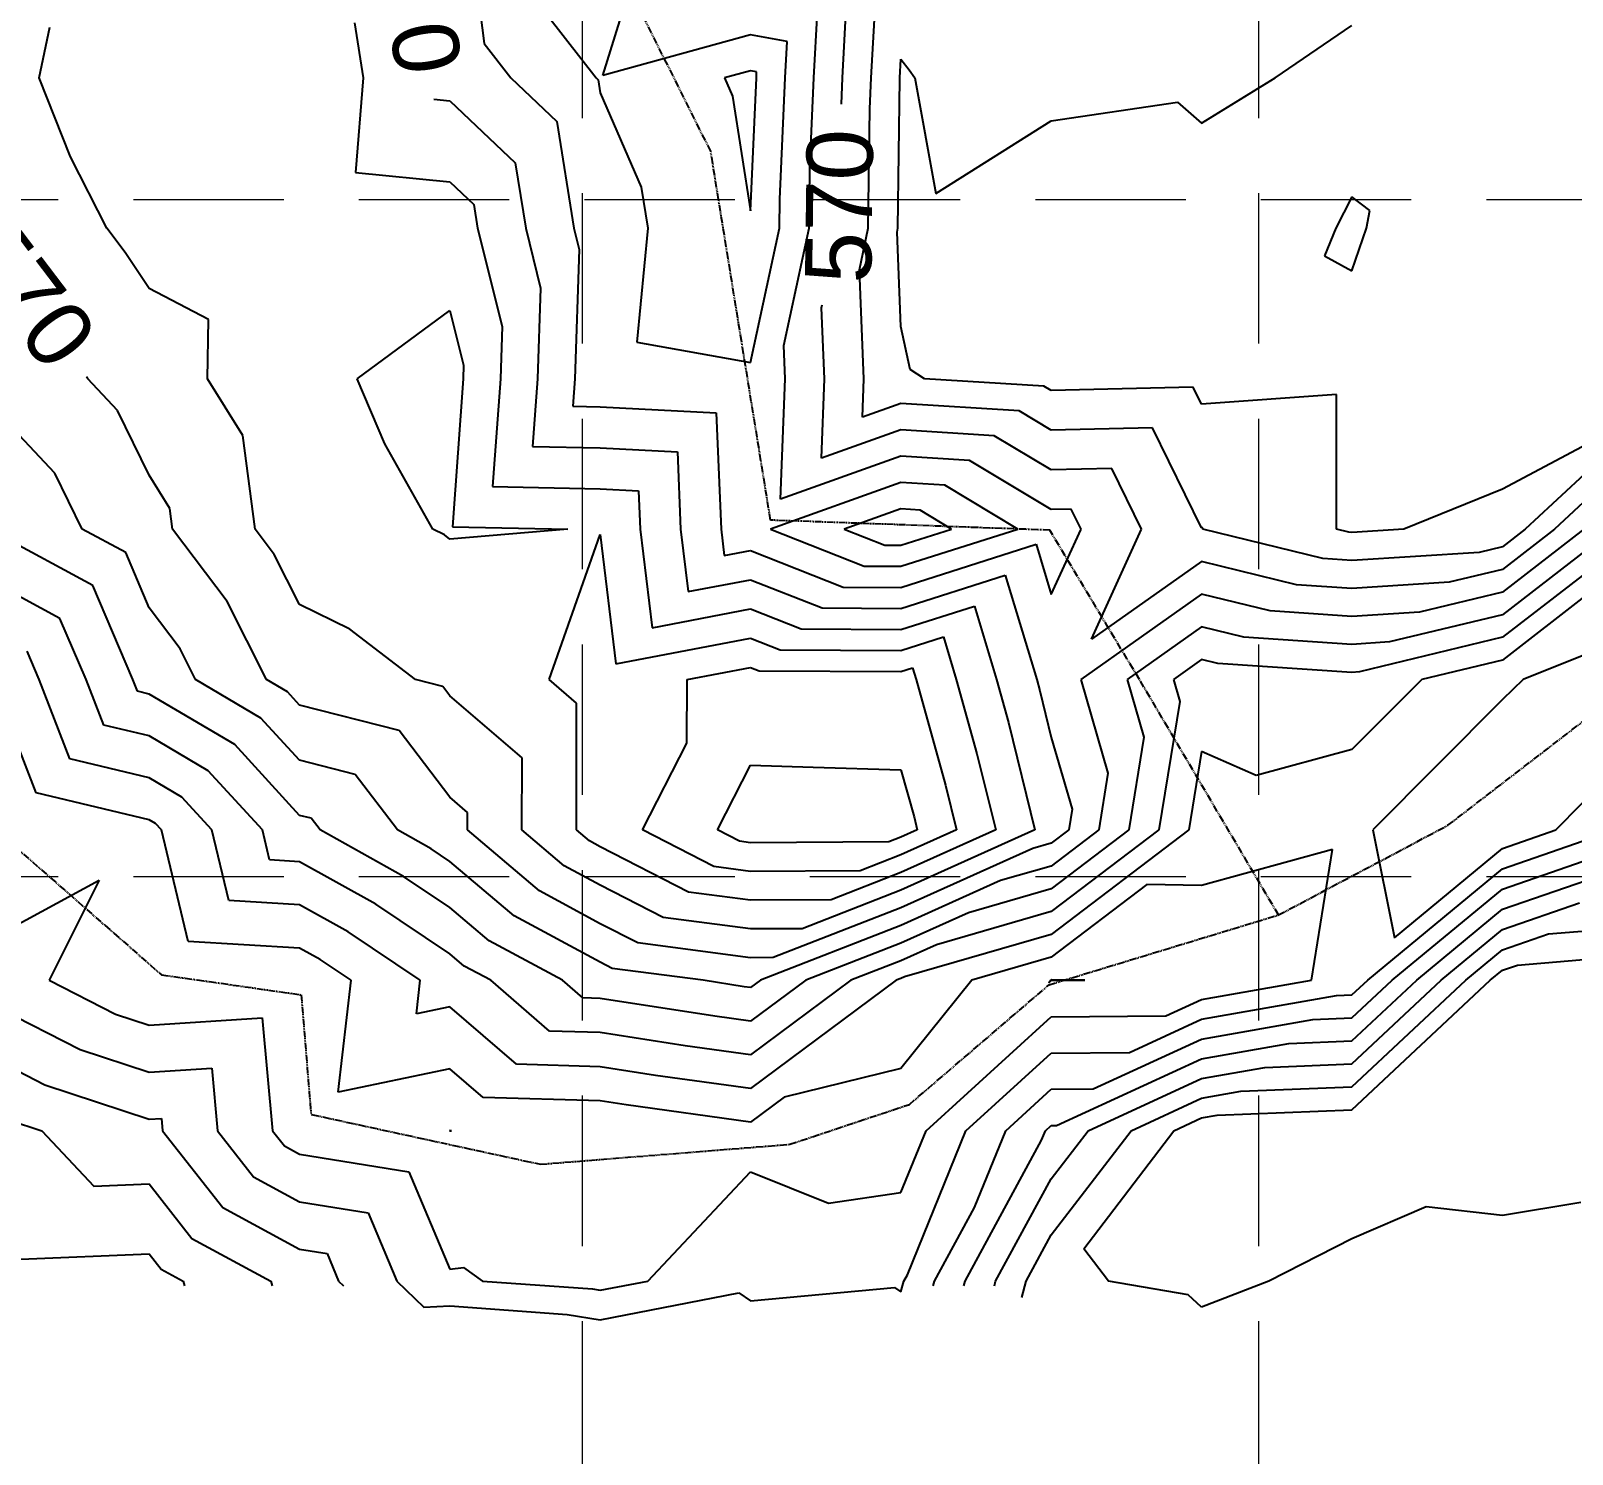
# Model space of a CAD drawing. Header units: inches. Extents: x 2468858 to 2474627, y 7110391 to 7114000.
# Drawn here: x 2469239.2 to 2469444.3, y 7111218.4 to 7111407.7 of the extents above; entities that cross this region are included whole.
import ezdxf
from ezdxf.enums import TextEntityAlignment as Align

# ---------------------------------------------------------------- set-up
doc = ezdxf.new("R2010")
doc.units = ezdxf.units.IN
doc.header["$MEASUREMENT"] = 0
doc.linetypes.add('FL1', pattern=[1.2, 0.9, -0.075, 0, -0.075, 0, -0.075, 0, -0.075])
doc.linetypes.add('HIDDEN', pattern=[0.375, 0.25, -0.125])
for name, color, linetype in [('contours', 35, 'Continuous'), ('CREEK_FL', 250, 'FL1'), ('GRID', 254, 'HIDDEN'), ('SODDED LOT', 2, 'Continuous')]:
    doc.layers.add(name, color=color, linetype=linetype)
doc.styles.get("Standard").update_dxf_attribs({"font": 'ARIAL.TTF'})

msp = doc.modelspace()

# ---------------------------------------------------------------- hatches: boundary and pattern name
at = {"layer": 'SODDED LOT'}
h = msp.add_hatch(dxfattribs=at)
h.set_pattern_fill('ANSI31', color=256, scale=30, style=0)
h.set_pattern_definition([(45, (0, 0), (-2.6516504294, 2.6516504294), [])])
h.paths.add_polyline_path([(2473645.39, 7113690.66), (2473644.98, 7113704.58), (2473380.05, 7113706.22), (2473375.55, 7113692.3), (2473381.69, 7113694.76), (2473634.33, 7113693.94)])
h.paths.add_polyline_path([(2473661.81, 7113026.94), (2473687.47, 7113025.61), (2473728.46, 7113019.28), (2473771.12, 7113012.61), (2473800.78, 7113000.62), (2473816.11, 7112991.96), (2473817.62, 7112992.3), (2473826.58, 7112958.99), (2473778.33, 7112869.43), (2473754.23, 7112818.27), (2473704.86, 7112707.31), (2473675.95, 7112628.52), (2473649.37, 7112551.6), (2473609.35, 7112401.13), (2473621.99, 7112397.24), (2473660.24, 7112541.42), (2473686.99, 7112623.57), (2473721.05, 7112713.98), (2473756.54, 7112795.8), (2473776.21, 7112842.14), (2473803.69, 7112892.8), (2473821.26, 7112931.75), (2473838.19, 7112953.92), (2473843.82, 7112970.36), (2473841.57, 7112984.99), (2473834.36, 7112995.8), (2473821.75, 7113003.46), (2473803.51, 7113011.56), (2473780.76, 7113020.12), (2473754.18, 7113027.78), (2473717.91, 7113032.73), (2473683.75, 7113037.76), (2473675.22, 7113037.54), (2473668.46, 7113034.66), (2473663.02, 7113029.01)])
h.paths.add_polyline_path([(2473971.46, 7113199.84), (2473953.3, 7113211.94), (2473941.19, 7113192.09), (2473861.1, 7113065.57), (2473810.53, 7113087.5), (2473761.17, 7113101.51), (2473720.96, 7113106.99), (2473697.2, 7113110.44), (2473674.12, 7113113.74), (2473679.51, 7113105.34), (2473686.71, 7113099.95), (2473703.5, 7113097.55), (2473742.47, 7113092.16), (2473787.44, 7113083.17), (2473826.42, 7113069.98), (2473851, 7113058.59), (2473862.39, 7113053.19), (2473874.39, 7113053.49), (2473885.78, 7113058.29), (2473895.97, 7113069.68), (2473937.95, 7113137.71), (2473969.87, 7113198.61)])
h.paths.add_polyline_path([(2474189.42, 7113705.55), (2474212.71, 7113695.29), (2474173.05, 7113585.51), (2474125.46, 7113471.59), (2474078.44, 7113374.03), (2473995.24, 7113231.38), (2473980.72, 7113211.84), (2473961.73, 7113224.12), (2474019.25, 7113316.23), (2474060.01, 7113393.26), (2474123.11, 7113525), (2474155.5, 7113608.17)])
h.paths.add_polyline_path([(2472149.87, 7113580.61), (2472139.15, 7113587.25), (2472148.34, 7113599.5), (2472129.96, 7113617.37), (2472301.04, 7113620.95), (2472421.05, 7113670.47), (2472435.86, 7113657.7), (2472418.5, 7113656.68), (2472386.32, 7113644.43), (2472349.55, 7113630.65), (2472301.04, 7113613.8), (2472253.54, 7113608.18), (2472206.05, 7113607.67), (2472182.05, 7113606.65), (2472168.77, 7113602.57), (2472156, 7113590.31)])
h.paths.add_polyline_path([(2472770.94, 7113693.31), (2472783.83, 7113696.4), (2473029.19, 7113695.37), (2473046.2, 7113689.7), (2473045.68, 7113705.68), (2472771.46, 7113707.22)])
h.paths.add_polyline_path([(2472613.26, 7113048.11), (2472742.65, 7113047.89), (2472742.87, 7112984.1), (2472740.21, 7112975.02), (2472732.24, 7112966.82), (2472722.71, 7112964.61), (2472628.32, 7112964.83), (2472620.35, 7112967.71), (2472615.69, 7112974.13), (2472614.14, 7112982.33), (2472613.26, 7112995.17)])
h.paths.add_polyline_path([(2471336.5, 7111475.41), (2471335.53, 7111275.42), (2470491.66, 7111254.32), (2470479.59, 7111328.94), (2470466.02, 7111461.6), (2470553.43, 7111470.9), (2470638.4, 7111473.12)])
h.paths.add_polyline_path([(2473446.67, 7112356.48), (2473471.9, 7112308.47), (2473532.94, 7112257.21), (2473501.2, 7112186.43), (2473329.47, 7112103.43), (2473116.22, 7112035.9), (2473103.2, 7112106.69), (2473072.63, 7112126.65), (2472815.11, 7111934.94), (2472802.33, 7111780.66), (2472622.31, 7111675.22), (2472617.64, 7111803.67), (2472501.02, 7111721.1), (2472320.82, 7111594.38), (2472182.92, 7111519.02), (2472068.92, 7111484.1), (2471932.85, 7111463.88), (2471923.66, 7111337.05), (2471693.82, 7111327.86), (2471696.08, 7111477.57), (2471836.92, 7111477.57), (2471858.78, 7111468.52), (2471876.58, 7111467.89), (2471898.13, 7111477.88), (2471906.24, 7111490.37), (2471909.37, 7111504.1), (2471908.12, 7111517.84), (2471903.75, 7111528.77), (2471899.69, 7111538.75), (2471899.78, 7111997.71), (2471902.82, 7112006.8), (2471908.61, 7112013.14), (2471915.23, 7112016.45), (2471926.26, 7112016.45), (2472502.65, 7112016.18), (2472510.04, 7112014.97), (2472516.23, 7112010.27), (2472519.86, 7112006.24), (2472597.23, 7111900.26), (2472601.63, 7111894), (2472601.97, 7111890.79), (2472601.97, 7111885.88), (2472602.14, 7111880.64), (2472603.49, 7111873.53), (2472605.53, 7111864.06), (2472610.94, 7111855.26), (2472618.72, 7111847.65), (2472625.66, 7111842.74), (2472634.12, 7111839.53), (2472648.17, 7111837.16), (2472661.03, 7111839.36), (2472670.85, 7111843.93), (2472681.25, 7111852.18), (2472689.32, 7111863.68), (2472693.24, 7111876.13), (2472698.54, 7111882.82), (2472979.47, 7112088.66), (2473047.7, 7112135.28), (2473102.11, 7112161.18), (2473168.62, 7112185.36), (2473235.48, 7112199.35), (2473286.97, 7112219.37), (2473338.95, 7112250.36), (2473378.05, 7112286.58), (2473406.65, 7112322.33), (2473434.97, 7112369.64)])
h.paths.add_polyline_path([(2469394.72, 7112321.68), (2469408.62, 7112317.35), (2469404.61, 7112306.55), (2469398.28, 7112300.53), (2469390.56, 7112297.13), (2469383.91, 7112297.75), (2469371.4, 7112301.14), (2469261.63, 7112337.75), (2469252.63, 7112344.02), (2469246.91, 7112352.88), (2469243.9, 7112361.06), (2469244.31, 7112369.38), (2469247.04, 7112379.88), (2469254.13, 7112392.28), (2469258.63, 7112404.82), (2469259.86, 7112413.96), (2469268.32, 7112441.06), (2469285.1, 7112497.6), (2469297.51, 7112549.94), (2469306.04, 7112604.22), (2469344.05, 7112603.83), (2469331.64, 7112539.47), (2469306.04, 7112437.89), (2469285.48, 7112378.57), (2469297.12, 7112353.37)])
h.paths.add_polyline_path([(2469215.25, 7111699.11), (2469133.16, 7111698.8), (2469133.12, 7111837.42), (2469136.78, 7111854.07), (2469131.5, 7111869.1), (2469132.54, 7111935.15), (2469148.79, 7112051.43), (2469175.43, 7112146.92), (2469214.08, 7112259.79), (2469218.22, 7112266.73), (2469223.73, 7112271.92), (2469228.76, 7112275.22), (2469234.9, 7112277.11), (2469242.61, 7112277.42), (2469249.21, 7112276.01), (2469256.45, 7112274.12), (2469362.5, 7112239.2), (2469368.95, 7112235.11), (2469372.09, 7112231.49), (2469374.61, 7112225.05), (2469375.55, 7112217.02), (2469372.57, 7112206.8), (2469260.7, 7112244.71), (2469237.57, 7112231.81), (2469223.88, 7112159.46), (2469213.8, 7112077.45), (2469211.79, 7111997.38), (2469212.59, 7111919.31)])
edge = h.paths.add_edge_path()
edge.add_line((2469946.69, 7111538.54), (2469944.94, 7111523.5))
edge.add_line((2469944.94, 7111523.5), (2469929.5, 7111368.54))
edge.add_line((2469929.5, 7111368.54), (2469627.82, 7111363.41))
edge.add_line((2469627.82, 7111363.41), (2469640.14, 7111528.56))
edge.add_line((2469640.14, 7111528.56), (2469611.1, 7111528.96))
edge.add_line((2469611.1, 7111528.96), (2469563.64, 7111542.06))
edge.add_line((2469563.64, 7111542.06), (2469395.72, 7111608.85))
edge.add_line((2469395.72, 7111608.85), (2469312.31, 7111524.84))
edge.add_line((2469312.31, 7111524.84), (2469259.94, 7111580.22))
edge.add_line((2469259.94, 7111580.22), (2469329.02, 7111646.45))
edge.add_line((2469329.02, 7111646.45), (2469327.64, 7111656.69))
edge.add_line((2469327.64, 7111656.69), (2469327.34, 7111668.01))
edge.add_line((2469327.34, 7111668.01), (2469328.7, 7111676.32))
edge.add_line((2469328.7, 7111676.32), (2469331.57, 7111684.93))
edge.add_line((2469331.57, 7111684.93), (2469335.65, 7111692.02))
edge.add_line((2469335.65, 7111692.02), (2469336.86, 7111699.72))
edge.add_line((2469336.86, 7111699.72), (2469350.6, 7111699.88))
edge.add_line((2469350.6, 7111699.88), (2469349.09, 7111695.19))
edge.add_line((2469349.09, 7111695.19), (2469344.26, 7111688.25))
edge.add_line((2469344.26, 7111688.25), (2469339.88, 7111679.79))
edge.add_arc((2469382.62, 7111662.98), 45.93, 158.5343, 290.6104)
edge.add_arc((2469402.89, 7111601.9), 18.55, 61.3608, 102.7575, ccw=False)
edge.add_line((2469411.78, 7111618.18), (2469554, 7111560.87))
edge.add_line((2469554, 7111560.87), (2469580.43, 7111552.5))
edge.add_line((2469580.43, 7111552.5), (2469597.93, 7111547.75))
edge.add_line((2469597.93, 7111547.75), (2469618.84, 7111543.76))
edge.add_line((2469618.84, 7111543.76), (2469652.78, 7111539.88))
edge.add_line((2469652.78, 7111539.88), (2469703, 7111539.88))
edge.add_line((2469703, 7111539.88), (2469903.74, 7111540.59))
edge.add_line((2469903.74, 7111540.59), (2469929.65, 7111539.77))
edge.add_line((2469929.65, 7111539.77), (2469946.69, 7111538.54))

# ---------------------------------------------------------------- linework, layer by layer
at = {"layer": 'contours', "color": 35}
for p, q in [((2469297.62, 7111421.42, 569), (2469299.55, 7111405.98, 569)), ((2469315.31, 7111401.75, 568), (2469321.46, 7111421.42, 568)), ((2469351.03, 7111401.42, 571), (2469351.96, 7111418.39, 571)), ((2469347.21, 7111401.42, 570), (2469347.91, 7111414.35, 570)), ((2469305.92, 7111412.36, 568), (2469314.43, 7111401.42, 568)), ((2469343.39, 7111401.42, 569), (2469343.87, 7111410.31, 569)), ((2469240.36, 7111401.42, 571), (2469241.76, 7111408.19, 571)), ((2469282.29, 7111408.73, 571), (2469283.44, 7111401.42, 571)), ((2469334.99, 7111407.16, 568), (2469315.31, 7111401.75, 568)), ((2469339.83, 7111406.27, 568), (2469334.99, 7111407.16, 568)), ((2469404.75, 7111401.42, 572), (2469414.99, 7111408.38, 572)), ((2469299.55, 7111405.98, 569), (2469303.1, 7111401.42, 569)), ((2469339.57, 7111401.42, 568), (2469339.83, 7111406.27, 568)), ((2469354.85, 7111401.42, 572), (2469354.99, 7111403.91, 572)), ((2469354.99, 7111403.91, 572), (2469356.06, 7111402.5, 572)), ((2469244.49, 7111390.92, 571), (2469240.36, 7111401.42, 571)), ((2469283.44, 7111401.42, 571), (2469282.43, 7111388.86, 571)), ((2469303.1, 7111401.42, 569), (2469309.2, 7111395.63, 569)), ((2469314.43, 7111401.42, 568), (2469314.72, 7111401.15, 568)), ((2469314.72, 7111401.15, 568), (2469314.99, 7111399.44, 568)), ((2469334.99, 7111402.38, 567), (2469331.53, 7111401.42, 567)), ((2469331.53, 7111401.42, 567), (2469332.57, 7111399.01, 567)), ((2469335.79, 7111402.23, 567), (2469334.99, 7111402.38, 567)), ((2469334.99, 7111383.75, 567), (2469335.75, 7111401.42, 567)), ((2469335.75, 7111401.42, 567), (2469335.79, 7111402.23, 567)), ((2469338.88, 7111385.31, 568), (2469339.57, 7111401.42, 568)), ((2469342.87, 7111389.3, 569), (2469343.39, 7111401.42, 569)), ((2469347.06, 7111397.93, 570), (2469347.21, 7111401.42, 570)), ((2469350.85, 7111397.29, 571), (2469351.03, 7111401.42, 571)), ((2469354.57, 7111381.42, 572), (2469354.85, 7111401.28, 572)), ((2469354.85, 7111401.28, 572), (2469354.85, 7111401.42, 572)), ((2469356.06, 7111402.5, 572), (2469356.83, 7111401.42, 572)), ((2469356.83, 7111401.42, 572), (2469359.63, 7111386.06, 572)), ((2469394.99, 7111395.41, 572), (2469404.75, 7111401.42, 572)), ((2469292.83, 7111398.58, 570), (2469294.99, 7111398.37, 570)), ((2469314.99, 7111399.44, 568), (2469320.44, 7111386.87, 568)), ((2469332.57, 7111399.01, 567), (2469334.99, 7111383.75, 567)), ((2469294.99, 7111398.37, 570), (2469303.68, 7111390.11, 570)), ((2469350.64, 7111381.42, 571), (2469350.85, 7111397.29, 571)), ((2469374.99, 7111395.7, 572), (2469391.77, 7111398.21, 572)), ((2469391.77, 7111398.21, 572), (2469394.99, 7111395.41, 572)), ((2469309.2, 7111395.63, 569), (2469311.46, 7111381.42, 569)), ((2469359.63, 7111386.06, 572), (2469374.99, 7111395.7, 572)), ((2469249.36, 7111381.42, 571), (2469244.49, 7111390.92, 571)), ((2469282.43, 7111388.86, 571), (2469294.99, 7111387.61, 571)), ((2469303.68, 7111390.11, 570), (2469305.06, 7111381.42, 570)), ((2469342.76, 7111381.42, 569), (2469342.87, 7111389.3, 569)), ((2469294.99, 7111387.61, 571), (2469298.16, 7111384.59, 571)), ((2469320.44, 7111386.87, 568), (2469321.3, 7111381.42, 568)), ((2469298.16, 7111384.59, 571), (2469298.67, 7111381.42, 571)), ((2469338.82, 7111381.42, 568), (2469338.88, 7111385.31, 568)), ((2469414.99, 7111385.61, 572), (2469412.86, 7111381.42, 572)), ((2469417.37, 7111383.8, 572), (2469414.99, 7111385.61, 572)), ((2469416.93, 7111381.42, 572), (2469417.37, 7111383.8, 572)), ((2469251.79, 7111378.22, 571), (2469249.36, 7111381.42, 571)), ((2469298.67, 7111381.42, 571), (2469301.92, 7111368.35, 571)), ((2469305.06, 7111381.42, 570), (2469307.04, 7111373.48, 570)), ((2469311.46, 7111381.42, 569), (2469312.17, 7111378.6, 569)), ((2469321.3, 7111381.42, 568), (2469319.87, 7111366.3, 568)), ((2469334.99, 7111363.57, 568), (2469338.82, 7111381.42, 568)), ((2469339.42, 7111365.85, 569), (2469342.76, 7111381.42, 569)), ((2469349.45, 7111375.88, 571), (2469350.64, 7111381.42, 571)), ((2469354.46, 7111380.89, 572), (2469354.57, 7111381.42, 572)), ((2469354.99, 7111368.38, 572), (2469354.46, 7111380.89, 572)), ((2469412.86, 7111381.42, 572), (2469411.34, 7111377.77, 572)), ((2469414.99, 7111375.76, 572), (2469416.93, 7111381.42, 572)), ((2469254.99, 7111373.43, 571), (2469251.79, 7111378.22, 571)), ((2469312.17, 7111378.6, 569), (2469311.59, 7111361.42, 569)), ((2469411.34, 7111377.77, 572), (2469414.99, 7111375.76, 572)), ((2469350.06, 7111361.42, 571), (2469349.45, 7111375.88, 571)), ((2469262.87, 7111369.31, 571), (2469254.99, 7111373.43, 571)), ((2469307.04, 7111373.48, 570), (2469306.64, 7111361.42, 570)), ((2469282.65, 7111361.42, 572), (2469294.99, 7111370.5, 572)), ((2469294.99, 7111370.5, 572), (2469296.8, 7111363.23, 572)), ((2469344.43, 7111370.86, 570), (2469344.51, 7111371.23, 570)), ((2469344.83, 7111361.42, 570), (2469344.43, 7111370.86, 570)), ((2469262.75, 7111361.42, 571), (2469262.87, 7111369.31, 571)), ((2469301.92, 7111368.35, 571), (2469301.69, 7111361.42, 571)), ((2469356.2, 7111362.64, 572), (2469354.99, 7111368.38, 572)), ((2469319.87, 7111366.3, 568), (2469334.99, 7111363.57, 568)), ((2469339.6, 7111361.42, 569), (2469339.42, 7111365.85, 569)), ((2469246.81, 7111361.42, 570), (2469246.63, 7111361.69, 570)), ((2469296.8, 7111363.23, 572), (2469296.74, 7111361.42, 572)), ((2469358.12, 7111361.42, 572), (2469356.2, 7111362.64, 572)), ((2469250.77, 7111357.2, 570), (2469246.81, 7111361.42, 570)), ((2469267.42, 7111353.85, 571), (2469262.75, 7111361.42, 571)), ((2469286.32, 7111352.76, 572), (2469282.65, 7111361.42, 572)), ((2469296.74, 7111361.42, 572), (2469295.31, 7111341.74, 572)), ((2469301.69, 7111361.42, 571), (2469300.65, 7111347.08, 571)), ((2469306.64, 7111361.42, 570), (2469305.99, 7111352.42, 570)), ((2469311.59, 7111361.42, 569), (2469311.33, 7111357.76, 569)), ((2469338.97, 7111345.41, 569), (2469339.6, 7111361.42, 569)), ((2469344.41, 7111350.85, 570), (2469344.83, 7111361.42, 570)), ((2469349.85, 7111356.29, 571), (2469350.06, 7111361.42, 571)), ((2469373.99, 7111360.43, 572), (2469358.12, 7111361.42, 572)), ((2469374.99, 7111359.83, 572), (2469373.99, 7111360.43, 572)), ((2469393.87, 7111360.3, 572), (2469374.99, 7111359.83, 572)), ((2469394.99, 7111358.02, 572), (2469393.87, 7111360.3, 572)), ((2469311.33, 7111357.76, 569), (2469314.99, 7111357.69, 569)), ((2469314.99, 7111357.69, 569), (2469330.42, 7111356.86, 569)), ((2469354.99, 7111358.12, 571), (2469349.85, 7111356.29, 571)), ((2469370.7, 7111357.13, 571), (2469354.99, 7111358.12, 571)), ((2469412.91, 7111359.34, 572), (2469394.99, 7111358.02, 572)), ((2469412.91, 7111341.42, 572), (2469412.91, 7111359.34, 572)), ((2469242.41, 7111348.84, 569), (2469234.99, 7111356.76, 569)), ((2469254.99, 7111348.6, 570), (2469250.77, 7111357.2, 570)), ((2469330.42, 7111356.86, 569), (2469331.05, 7111341.42, 569)), ((2469374.99, 7111354.56, 571), (2469370.7, 7111357.13, 571)), ((2469454.99, 7111357.18, 571), (2469438.02, 7111341.42, 571)), ((2469269.08, 7111341.42, 571), (2469267.42, 7111353.85, 571)), ((2469354.99, 7111354.62, 570), (2469344.41, 7111350.85, 570)), ((2469367.4, 7111353.84, 570), (2469354.99, 7111354.62, 570)), ((2469374.99, 7111349.29, 570), (2469367.4, 7111353.84, 570)), ((2469388.46, 7111354.9, 571), (2469374.99, 7111354.56, 571)), ((2469394.99, 7111341.57, 571), (2469388.46, 7111354.9, 571)), ((2469454.99, 7111353.56, 570), (2469441.92, 7111341.42, 570)), ((2469292.71, 7111341.42, 572), (2469286.32, 7111352.76, 572)), ((2469305.99, 7111352.42, 570), (2469314.99, 7111352.24, 570)), ((2469314.99, 7111352.24, 570), (2469325.25, 7111351.68, 570)), ((2469325.25, 7111351.68, 570), (2469325.67, 7111341.42, 570)), ((2469446.29, 7111352.72, 572), (2469434.99, 7111346.73, 572)), ((2469354.99, 7111351.11, 569), (2469338.97, 7111345.41, 569)), ((2469364.11, 7111350.54, 569), (2469354.99, 7111351.11, 569)), ((2469374.99, 7111344.01, 569), (2469364.11, 7111350.54, 569)), ((2469383.05, 7111349.49, 570), (2469374.99, 7111349.29, 570)), ((2469387, 7111341.42, 570), (2469383.05, 7111349.49, 570)), ((2469246.05, 7111341.42, 569), (2469242.41, 7111348.84, 569)), ((2469257.73, 7111344.16, 570), (2469254.99, 7111348.6, 570)), ((2469354.99, 7111347.61, 568), (2469337.62, 7111341.42, 568)), ((2469360.81, 7111347.25, 568), (2469354.99, 7111347.61, 568)), ((2469300.65, 7111347.08, 571), (2469314.99, 7111346.78, 571)), ((2469314.99, 7111346.78, 571), (2469320.08, 7111346.51, 571)), ((2469320.08, 7111346.51, 571), (2469320.28, 7111341.42, 571)), ((2469370.52, 7111341.42, 568), (2469360.81, 7111347.25, 568)), ((2469434.99, 7111346.73, 572), (2469421.87, 7111341.42, 572)), ((2469258.09, 7111341.42, 570), (2469257.73, 7111344.16, 570)), ((2469354.99, 7111344.11, 567), (2469347.45, 7111341.42, 567)), ((2469357.52, 7111343.95, 567), (2469354.99, 7111344.11, 567)), ((2469361.73, 7111341.42, 567), (2469357.52, 7111343.95, 567)), ((2469377.65, 7111344.08, 569), (2469374.99, 7111344.01, 569)), ((2469378.95, 7111341.42, 569), (2469377.65, 7111344.08, 569)), ((2469251.85, 7111338.29, 569), (2469246.05, 7111341.42, 569)), ((2469265.35, 7111331.78, 570), (2469258.09, 7111341.42, 570)), ((2469271.62, 7111338.05, 571), (2469269.08, 7111341.42, 571)), ((2469294.24, 7111340.68, 572), (2469292.71, 7111341.42, 572)), ((2469310.68, 7111341.42, 572), (2469294.99, 7111340.1, 572)), ((2469295.31, 7111341.74, 572), (2469310.68, 7111341.42, 572)), ((2469320.28, 7111341.42, 571), (2469321.87, 7111328.31, 571)), ((2469325.67, 7111341.42, 570), (2469326.67, 7111333.11, 570)), ((2469331.05, 7111341.42, 569), (2469331.47, 7111337.91, 569)), ((2469337.62, 7111341.42, 568), (2469350.07, 7111336.5, 568)), ((2469347.45, 7111341.42, 567), (2469352.85, 7111339.28, 567)), ((2469354.99, 7111339.27, 567), (2469361.73, 7111341.42, 567)), ((2469354.99, 7111336.47, 568), (2469370.52, 7111341.42, 568)), ((2469374.99, 7111332.71, 569), (2469378.95, 7111341.42, 569)), ((2469380.35, 7111326.78, 570), (2469387, 7111341.42, 570)), ((2469395.15, 7111341.58, 571), (2469394.99, 7111341.57, 571)), ((2469395.15, 7111341.42, 571), (2469395.15, 7111341.58, 571)), ((2469411.09, 7111337.52, 571), (2469395.15, 7111341.42, 571)), ((2469414.58, 7111341.01, 572), (2469412.91, 7111341.42, 572)), ((2469421.87, 7111341.42, 572), (2469414.99, 7111340.99, 572)), ((2469441.92, 7111341.42, 570), (2469434.99, 7111336.07, 570)), ((2469449.72, 7111341.42, 568), (2469434.99, 7111330.04, 568)), ((2469445.82, 7111341.42, 569), (2469434.99, 7111333.05, 569)), ((2469453.62, 7111341.42, 567), (2469434.99, 7111327.03, 567)), ((2469438.02, 7111341.42, 571), (2469434.99, 7111339.08, 571)), ((2469247.48, 7111333.92, 568), (2469234.99, 7111340.67, 568)), ((2469294.99, 7111340.1, 572), (2469294.24, 7111340.68, 572)), ((2469308.18, 7111321.42, 572), (2469314.99, 7111340.7, 572)), ((2469314.99, 7111340.7, 572), (2469317.07, 7111323.5, 572)), ((2469352.85, 7111339.28, 567), (2469354.99, 7111339.27, 567)), ((2469354.99, 7111333.67, 569), (2469372.97, 7111339.4, 569)), ((2469372.97, 7111339.4, 569), (2469374.99, 7111332.71, 569)), ((2469414.99, 7111340.99, 572), (2469414.58, 7111341.01, 572)), ((2469254.99, 7111330.95, 569), (2469251.85, 7111338.29, 569)), ((2469274.99, 7111331.39, 571), (2469271.62, 7111338.05, 571)), ((2469331.47, 7111337.91, 569), (2469334.99, 7111338.58, 569)), ((2469334.99, 7111338.58, 569), (2469347.28, 7111333.71, 569)), ((2469394.99, 7111337.11, 570), (2469380.35, 7111326.78, 570)), ((2469407.6, 7111334.03, 570), (2469394.99, 7111337.11, 570)), ((2469414.99, 7111337.26, 571), (2469411.09, 7111337.52, 571)), ((2469431.9, 7111338.33, 571), (2469414.99, 7111337.26, 571)), ((2469434.99, 7111339.08, 571), (2469431.9, 7111338.33, 571)), ((2469350.07, 7111336.5, 568), (2469354.99, 7111336.47, 568)), ((2469354.99, 7111330.88, 570), (2469368.86, 7111335.29, 570)), ((2469368.86, 7111335.29, 570), (2469373.05, 7111321.42, 570)), ((2469434.99, 7111336.07, 570), (2469427.92, 7111334.36, 570)), ((2469243.11, 7111329.54, 567), (2469234.99, 7111333.93, 567)), ((2469252.82, 7111321.42, 568), (2469247.48, 7111333.92, 568)), ((2469326.67, 7111333.11, 570), (2469334.99, 7111334.69, 570)), ((2469334.99, 7111334.69, 570), (2469344.5, 7111330.93, 570)), ((2469347.28, 7111333.71, 569), (2469354.99, 7111333.67, 569)), ((2469414.99, 7111333.54, 570), (2469407.6, 7111334.03, 570)), ((2469427.92, 7111334.36, 570), (2469414.99, 7111333.54, 570)), ((2469434.99, 7111333.05, 569), (2469423.95, 7111330.38, 569)), ((2469259.08, 7111325.51, 569), (2469254.99, 7111330.95, 569)), ((2469270.59, 7111321.42, 570), (2469265.35, 7111331.78, 570)), ((2469281.69, 7111328.13, 571), (2469274.99, 7111331.39, 571)), ((2469344.5, 7111330.93, 570), (2469354.99, 7111330.88, 570)), ((2469354.99, 7111328.08, 571), (2469364.75, 7111331.19, 571)), ((2469364.75, 7111331.19, 571), (2469367.7, 7111321.42, 571)), ((2469394.99, 7111332.77, 569), (2469378.91, 7111321.42, 569)), ((2469404.1, 7111330.54, 569), (2469394.99, 7111332.77, 569)), ((2469446.38, 7111332.81, 566), (2469434.99, 7111324.01, 566)), ((2469246.58, 7111321.42, 567), (2469243.11, 7111329.54, 567)), ((2469321.87, 7111328.31, 571), (2469334.99, 7111330.8, 571)), ((2469334.99, 7111330.8, 571), (2469341.71, 7111328.15, 571)), ((2469414.99, 7111329.82, 569), (2469404.1, 7111330.54, 569)), ((2469423.95, 7111330.38, 569), (2469414.99, 7111329.82, 569)), ((2469434.99, 7111330.04, 568), (2469419.97, 7111326.41, 568)), ((2469290.39, 7111321.42, 571), (2469281.69, 7111328.13, 571)), ((2469317.07, 7111323.5, 572), (2469334.99, 7111326.92, 572)), ((2469334.99, 7111326.92, 572), (2469338.93, 7111325.36, 572)), ((2469341.71, 7111328.15, 571), (2469354.99, 7111328.08, 571)), ((2469354.99, 7111325.28, 572), (2469360.64, 7111327.08, 572)), ((2469360.64, 7111327.08, 572), (2469362.35, 7111321.42, 572)), ((2469394.99, 7111328.42, 568), (2469385.07, 7111321.42, 568)), ((2469400.61, 7111327.05, 568), (2469394.99, 7111328.42, 568)), ((2469414.99, 7111326.09, 568), (2469400.61, 7111327.05, 568)), ((2469434.99, 7111327.03, 567), (2469416, 7111322.43, 567)), ((2469454.99, 7111328.32, 565), (2469437.77, 7111321.42, 565)), ((2469240.34, 7111321.42, 566), (2469238.74, 7111325.17, 566)), ((2469261.15, 7111321.42, 569), (2469259.08, 7111325.51, 569)), ((2469338.93, 7111325.36, 572), (2469354.99, 7111325.28, 572)), ((2469419.97, 7111326.41, 568), (2469414.99, 7111326.09, 568)), ((2469326.54, 7111321.42, 573), (2469334.99, 7111323.03, 573)), ((2469334.99, 7111323.03, 573), (2469336.14, 7111322.58, 573)), ((2469354.99, 7111322.48, 573), (2469356.54, 7111322.97, 573)), ((2469356.54, 7111322.97, 573), (2469357, 7111321.42, 573)), ((2469394.99, 7111324.08, 567), (2469391.23, 7111321.42, 567)), ((2469397.12, 7111323.56, 567), (2469394.99, 7111324.08, 567)), ((2469414.99, 7111322.37, 567), (2469397.12, 7111323.56, 567)), ((2469434.99, 7111324.01, 566), (2469424.28, 7111321.42, 566)), ((2469244.42, 7111310.86, 566), (2469240.34, 7111321.42, 566)), ((2469248.92, 7111315.36, 567), (2469246.58, 7111321.42, 567)), ((2469253.43, 7111319.86, 568), (2469252.82, 7111321.42, 568)), ((2469269.85, 7111316.29, 569), (2469261.15, 7111321.42, 569)), ((2469273.36, 7111319.79, 570), (2469270.59, 7111321.42, 570)), ((2469294.06, 7111320.49, 571), (2469290.39, 7111321.42, 571)), ((2469311.84, 7111318.27, 572), (2469308.18, 7111321.42, 572)), ((2469326.51, 7111312.95, 573), (2469326.54, 7111321.42, 573)), ((2469336.14, 7111322.58, 573), (2469354.99, 7111322.48, 573)), ((2469357, 7111321.42, 573), (2469360.92, 7111307.35, 573)), ((2469362.35, 7111321.42, 572), (2469365.1, 7111311.53, 572)), ((2469367.7, 7111321.42, 571), (2469369.29, 7111315.72, 571)), ((2469373.05, 7111321.42, 570), (2469373.47, 7111319.9, 570)), ((2469378.91, 7111321.42, 569), (2469382.53, 7111308.96, 569)), ((2469385.07, 7111321.42, 568), (2469387.3, 7111313.74, 568)), ((2469391.23, 7111321.42, 567), (2469392.07, 7111318.51, 567)), ((2469416, 7111322.43, 567), (2469414.99, 7111322.37, 567)), ((2469424.28, 7111321.42, 566), (2469414.99, 7111312.1, 566)), ((2469437.77, 7111321.42, 565), (2469434.99, 7111318.75, 565)), ((2469239.92, 7111306.36, 565), (2469234.99, 7111319.13, 565)), ((2469254.99, 7111319.49, 568), (2469253.43, 7111319.86, 568)), ((2469266.35, 7111312.78, 568), (2469254.99, 7111319.49, 568)), ((2469274.99, 7111318.01, 570), (2469273.36, 7111319.79, 570)), ((2469294.99, 7111319.27, 571), (2469294.06, 7111320.49, 571)), ((2469304.58, 7111311.01, 571), (2469294.99, 7111319.27, 571)), ((2469373.47, 7111319.9, 570), (2469374.99, 7111313.73, 570)), ((2469434.99, 7111318.75, 565), (2469417.75, 7111301.42, 565)), ((2469288.21, 7111314.65, 570), (2469274.99, 7111318.01, 570)), ((2469311.82, 7111301.42, 572), (2469311.84, 7111318.27, 572)), ((2469392.07, 7111318.51, 567), (2469389.3, 7111301.42, 567)), ((2469254.99, 7111313.91, 567), (2469248.92, 7111315.36, 567)), ((2469274.99, 7111310.68, 569), (2469269.85, 7111316.29, 569)), ((2469294.99, 7111305.76, 570), (2469288.21, 7111314.65, 570)), ((2469369.29, 7111315.72, 571), (2469372.8, 7111301.42, 571)), ((2469442.12, 7111301.42, 565), (2469454.99, 7111314.51, 565)), ((2469262.84, 7111309.28, 567), (2469254.99, 7111313.91, 567)), ((2469274.99, 7111303.35, 568), (2469266.35, 7111312.78, 568)), ((2469320.6, 7111301.42, 573), (2469326.51, 7111312.95, 573)), ((2469374.99, 7111313.73, 570), (2469377.76, 7111304.19, 570)), ((2469387.3, 7111313.74, 568), (2469385.3, 7111301.42, 568)), ((2469254.99, 7111308.34, 566), (2469244.42, 7111310.86, 566)), ((2469282.37, 7111308.8, 569), (2469274.99, 7111310.68, 569)), ((2469304.57, 7111301.42, 571), (2469304.58, 7111311.01, 571)), ((2469365.1, 7111311.53, 572), (2469367.59, 7111301.42, 572)), ((2469394.99, 7111311.85, 566), (2469393.29, 7111301.42, 566)), ((2469402.23, 7111308.67, 566), (2469394.99, 7111311.85, 566)), ((2469414.99, 7111312.1, 566), (2469402.23, 7111308.67, 566)), ((2469259.34, 7111305.77, 566), (2469254.99, 7111308.34, 566)), ((2469270.04, 7111301.42, 567), (2469262.84, 7111309.28, 567)), ((2469288, 7111301.42, 569), (2469282.37, 7111308.8, 569)), ((2469330.56, 7111301.42, 574), (2469334.99, 7111310.05, 574)), ((2469334.99, 7111310.05, 574), (2469343.31, 7111309.75, 574)), ((2469343.31, 7111309.75, 574), (2469354.99, 7111309.43, 574)), ((2469354.99, 7111309.43, 574), (2469356.73, 7111303.16, 574)), ((2469382.53, 7111308.96, 569), (2469381.31, 7111301.42, 569)), ((2469254.99, 7111302.77, 565), (2469239.92, 7111306.36, 565)), ((2469360.92, 7111307.35, 573), (2469362.37, 7111301.42, 573)), ((2469263.32, 7111301.42, 566), (2469259.34, 7111305.77, 566)), ((2469297.32, 7111303.75, 570), (2469294.99, 7111305.76, 570)), ((2469255.83, 7111302.27, 565), (2469254.99, 7111302.77, 565)), ((2469256.61, 7111301.42, 565), (2469255.83, 7111302.27, 565)), ((2469276.53, 7111302.96, 568), (2469274.99, 7111303.35, 568)), ((2469277.7, 7111301.42, 568), (2469276.53, 7111302.96, 568)), ((2469297.32, 7111301.42, 570), (2469297.32, 7111303.75, 570)), ((2469356.73, 7111303.16, 574), (2469357.16, 7111301.42, 574)), ((2469377.76, 7111304.19, 570), (2469377.31, 7111301.42, 570)), ((2469260.17, 7111286.6, 565), (2469256.61, 7111301.42, 565)), ((2469265.58, 7111292.02, 566), (2469263.32, 7111301.42, 566)), ((2469271, 7111297.43, 567), (2469270.04, 7111301.42, 567)), ((2469288.8, 7111295.23, 568), (2469277.7, 7111301.42, 568)), ((2469292.49, 7111298.92, 569), (2469288, 7111301.42, 569)), ((2469306.88, 7111293.31, 570), (2469297.32, 7111301.42, 570)), ((2469310.2, 7111296.64, 571), (2469304.57, 7111301.42, 571)), ((2469313.53, 7111299.97, 572), (2469311.82, 7111301.42, 572)), ((2469330.1, 7111296.54, 573), (2469320.6, 7111301.42, 573)), ((2469333.49, 7111299.92, 574), (2469330.56, 7111301.42, 574)), ((2469354.99, 7111300.45, 574), (2469353.39, 7111299.82, 574)), ((2469372.8, 7111301.42, 571), (2469354.99, 7111293.4, 571)), ((2469367.59, 7111301.42, 572), (2469354.99, 7111295.75, 572)), ((2469362.37, 7111301.42, 573), (2469354.99, 7111298.1, 573)), ((2469357.16, 7111301.42, 574), (2469354.99, 7111300.45, 574)), ((2469377.31, 7111301.42, 570), (2469374.99, 7111299.66, 570)), ((2469385.3, 7111301.42, 568), (2469374.99, 7111293.59, 568)), ((2469381.31, 7111301.42, 569), (2469374.99, 7111296.62, 569)), ((2469389.3, 7111301.42, 567), (2469374.99, 7111290.55, 567)), ((2469393.29, 7111301.42, 566), (2469374.99, 7111287.51, 566)), ((2469417.75, 7111301.42, 565), (2469420.64, 7111287.08, 565)), ((2469434.99, 7111298.96, 565), (2469442.12, 7111301.42, 565)), ((2469434.99, 7111296.26, 566), (2469449.95, 7111301.42, 566)), ((2469294.99, 7111297.24, 569), (2469292.49, 7111298.92, 569)), ((2469314.99, 7111299.18, 572), (2469313.53, 7111299.97, 572)), ((2469326.72, 7111293.15, 572), (2469314.99, 7111299.18, 572)), ((2469334.99, 7111299.72, 574), (2469333.49, 7111299.92, 574)), ((2469353.39, 7111299.82, 574), (2469334.99, 7111299.72, 574)), ((2469354.99, 7111298.1, 573), (2469349.54, 7111295.98, 573)), ((2469372.51, 7111298.94, 570), (2469354.99, 7111291.06, 570)), ((2469374.99, 7111299.66, 570), (2469372.51, 7111298.94, 570)), ((2469412.39, 7111298.82, 565), (2469394.99, 7111294.01, 565)), ((2469409.62, 7111281.42, 565), (2469412.39, 7111298.82, 565)), ((2469420.64, 7111287.08, 565), (2469434.99, 7111298.96, 565)), ((2469434.99, 7111293.56, 567), (2469453.52, 7111299.95, 567)), ((2469274.99, 7111297.19, 567), (2469271, 7111297.43, 567)), ((2469285.11, 7111291.55, 567), (2469274.99, 7111297.19, 567)), ((2469303.55, 7111289.98, 569), (2469294.99, 7111297.24, 569)), ((2469314.99, 7111294.06, 571), (2469310.2, 7111296.64, 571)), ((2469334.99, 7111295.9, 573), (2469330.1, 7111296.54, 573)), ((2469374.99, 7111296.62, 569), (2469368.24, 7111294.68, 569)), ((2469417.08, 7111281.42, 566), (2469434.99, 7111296.26, 566)), ((2469234.99, 7111287.51, 565), (2469248.3, 7111294.73, 565)), ((2469248.3, 7111294.73, 565), (2469241.66, 7111281.42, 565)), ((2469294.99, 7111291.09, 568), (2469288.8, 7111295.23, 568)), ((2469323.34, 7111289.77, 571), (2469314.99, 7111294.06, 571)), ((2469349.54, 7111295.98, 573), (2469334.99, 7111295.9, 573)), ((2469354.99, 7111295.75, 572), (2469345.7, 7111292.13, 572)), ((2469368.24, 7111294.68, 569), (2469354.99, 7111288.71, 569)), ((2469387.71, 7111294.14, 565), (2469374.99, 7111284.48, 565)), ((2469394.99, 7111294.01, 565), (2469387.71, 7111294.14, 565)), ((2469434.99, 7111290.86, 568), (2469449.39, 7111295.83, 568)), ((2469274.99, 7111291.45, 566), (2469265.58, 7111292.02, 566)), ((2469314.99, 7111288.94, 570), (2469306.88, 7111293.31, 570)), ((2469334.99, 7111292.07, 572), (2469326.72, 7111293.15, 572)), ((2469345.7, 7111292.13, 572), (2469334.99, 7111292.07, 572)), ((2469354.99, 7111293.4, 571), (2469341.85, 7111288.28, 571)), ((2469374.99, 7111293.59, 568), (2469363.97, 7111290.41, 568)), ((2469420.34, 7111281.42, 567), (2469434.99, 7111293.56, 567)), ((2469281.43, 7111287.86, 566), (2469274.99, 7111291.45, 566)), ((2469294.99, 7111284.94, 567), (2469285.11, 7111291.55, 567)), ((2469300.22, 7111286.65, 568), (2469294.99, 7111291.09, 568)), ((2469314.99, 7111283.82, 569), (2469303.55, 7111289.98, 569)), ((2469354.99, 7111291.06, 570), (2469338, 7111284.44, 570)), ((2469363.97, 7111290.41, 568), (2469354.99, 7111286.36, 568)), ((2469374.99, 7111290.55, 567), (2469359.7, 7111286.14, 567)), ((2469423.6, 7111281.42, 568), (2469434.99, 7111290.86, 568)), ((2469434.99, 7111288.16, 569), (2469445.27, 7111291.7, 569)), ((2469291.04, 7111281.42, 566), (2469281.43, 7111287.86, 566)), ((2469319.96, 7111286.39, 570), (2469314.99, 7111288.94, 570)), ((2469334.99, 7111288.25, 571), (2469323.34, 7111289.77, 571)), ((2469341.85, 7111288.28, 571), (2469334.99, 7111288.25, 571)), ((2469354.99, 7111288.71, 569), (2469336.29, 7111281.42, 569)), ((2469426.86, 7111281.42, 569), (2469434.99, 7111288.16, 569)), ((2469441.14, 7111287.58, 570), (2469454.99, 7111288.73, 570)), ((2469274.99, 7111285.71, 565), (2469260.17, 7111286.6, 565)), ((2469309.94, 7111281.42, 568), (2469300.22, 7111286.65, 568)), ((2469334.99, 7111284.42, 570), (2469319.96, 7111286.39, 570)), ((2469354.99, 7111286.36, 568), (2469342.31, 7111281.42, 568)), ((2469359.7, 7111286.14, 567), (2469354.99, 7111284.02, 567)), ((2469374.99, 7111287.51, 566), (2469355.44, 7111281.87, 566)), ((2469434.99, 7111285.45, 570), (2469441.14, 7111287.58, 570)), ((2469277.74, 7111284.18, 565), (2469274.99, 7111285.71, 565)), ((2469281.85, 7111281.42, 565), (2469277.74, 7111284.18, 565)), ((2469296.89, 7111283.32, 567), (2469294.99, 7111284.94, 567)), ((2469316.57, 7111283.01, 569), (2469314.99, 7111283.82, 569)), ((2469338, 7111284.44, 570), (2469334.99, 7111284.42, 570)), ((2469354.99, 7111284.02, 567), (2469348.33, 7111281.42, 567)), ((2469374.99, 7111284.48, 565), (2469364.4, 7111281.42, 565)), ((2469430.12, 7111281.42, 570), (2469434.99, 7111285.45, 570)), ((2469437.02, 7111283.45, 571), (2469454.99, 7111284.95, 571)), ((2469300.42, 7111281.42, 567), (2469296.89, 7111283.32, 567)), ((2469328.68, 7111281.42, 569), (2469316.57, 7111283.01, 569)), ((2469355.44, 7111281.87, 566), (2469354.99, 7111281.67, 566)), ((2469433.38, 7111281.42, 571), (2469434.99, 7111282.75, 571)), ((2469434.99, 7111282.75, 571), (2469437.02, 7111283.45, 571)), ((2469241.66, 7111281.42, 565), (2469250.49, 7111276.93, 565)), ((2469280.13, 7111266.56, 565), (2469281.85, 7111281.42, 565)), ((2469290.53, 7111276.96, 566), (2469291.04, 7111281.42, 566)), ((2469308.23, 7111274.67, 567), (2469300.42, 7111281.42, 567)), ((2469312.65, 7111279.08, 568), (2469309.94, 7111281.42, 568)), ((2469334.14, 7111280.57, 569), (2469328.68, 7111281.42, 569)), ((2469334.99, 7111280.46, 569), (2469334.14, 7111280.57, 569)), ((2469342.31, 7111281.42, 568), (2469334.99, 7111275.98, 568)), ((2469336.29, 7111281.42, 569), (2469334.99, 7111280.46, 569)), ((2469348.33, 7111281.42, 567), (2469334.99, 7111271.51, 567)), ((2469354.36, 7111281.42, 566), (2469334.99, 7111267.04, 566)), ((2469354.99, 7111281.67, 566), (2469354.36, 7111281.42, 566)), ((2469364.4, 7111281.42, 565), (2469354.99, 7111269.68, 565)), ((2469374.92, 7111281.42, 564), (2469374.65, 7111281.08, 564)), ((2469374.65, 7111281.08, 564), (2469374.99, 7111281.39, 564)), ((2469374.99, 7111281.44, 564), (2469374.92, 7111281.42, 564)), ((2469375.07, 7111281.5, 564), (2469374.99, 7111281.44, 564)), ((2469374.99, 7111281.39, 564), (2469379.46, 7111281.42, 564)), ((2469379.46, 7111281.42, 564), (2469375.07, 7111281.5, 564)), ((2469394.99, 7111278.86, 565), (2469409.62, 7111281.42, 565)), ((2469414.99, 7111267.26, 570), (2469430.12, 7111281.42, 570)), ((2469414.99, 7111273.37, 568), (2469423.6, 7111281.42, 568)), ((2469414.99, 7111270.31, 569), (2469426.86, 7111281.42, 569)), ((2469414.99, 7111276.42, 567), (2469420.34, 7111281.42, 567)), ((2469414.99, 7111279.47, 566), (2469417.08, 7111281.42, 566)), ((2469414.99, 7111264.21, 571), (2469433.38, 7111281.42, 571)), ((2469234.99, 7111277.73, 566), (2469245.8, 7111272.23, 566)), ((2469294.99, 7111277.89, 566), (2469290.53, 7111276.96, 566)), ((2469303.82, 7111270.25, 566), (2469294.99, 7111277.89, 566)), ((2469314.99, 7111279.01, 568), (2469312.65, 7111279.08, 568)), ((2469330.21, 7111276.64, 568), (2469314.99, 7111279.01, 568)), ((2469390.24, 7111276.68, 565), (2469394.99, 7111278.86, 565)), ((2469394.99, 7111276.23, 566), (2469412.95, 7111279.38, 566)), ((2469412.95, 7111279.38, 566), (2469414.99, 7111279.47, 566)), ((2469250.49, 7111276.93, 565), (2469254.99, 7111275.44, 565)), ((2469254.99, 7111275.44, 565), (2469269.99, 7111276.43, 565)), ((2469269.99, 7111276.43, 565), (2469271.38, 7111261.42, 565)), ((2469334.99, 7111275.98, 568), (2469330.21, 7111276.64, 568)), ((2469358.32, 7111261.42, 565), (2469374.99, 7111276.57, 565)), ((2469374.99, 7111276.57, 565), (2469390.24, 7111276.68, 565)), ((2469385.39, 7111271.83, 566), (2469394.99, 7111276.23, 566)), ((2469394.99, 7111273.61, 567), (2469409.77, 7111276.2, 567)), ((2469409.77, 7111276.2, 567), (2469414.99, 7111276.42, 567)), ((2469314.99, 7111274.47, 567), (2469308.23, 7111274.67, 567)), ((2469326.28, 7111272.71, 567), (2469314.99, 7111274.47, 567)), ((2469380.54, 7111266.97, 567), (2469394.99, 7111273.61, 567)), ((2469245.8, 7111272.23, 566), (2469254.99, 7111269.19, 566)), ((2469334.99, 7111271.51, 567), (2469326.28, 7111272.71, 567)), ((2469363.62, 7111261.42, 566), (2469374.99, 7111271.75, 566)), ((2469374.99, 7111271.75, 566), (2469385.39, 7111271.83, 566)), ((2469394.99, 7111270.99, 568), (2469406.59, 7111273.02, 568)), ((2469406.59, 7111273.02, 568), (2469414.99, 7111273.37, 568)), ((2469234.99, 7111270.65, 567), (2469241.1, 7111267.54, 567)), ((2469254.99, 7111269.19, 566), (2469263.3, 7111269.73, 566)), ((2469263.3, 7111269.73, 566), (2469264.07, 7111261.42, 566)), ((2469294.99, 7111269.66, 565), (2469280.13, 7111266.56, 565)), ((2469299.41, 7111265.84, 565), (2469294.99, 7111269.66, 565)), ((2469314.99, 7111269.92, 566), (2469303.82, 7111270.25, 566)), ((2469322.34, 7111268.78, 566), (2469314.99, 7111269.92, 566)), ((2469354.99, 7111269.68, 565), (2469339.43, 7111265.86, 565)), ((2469375.69, 7111262.12, 568), (2469394.99, 7111270.99, 568)), ((2469394.99, 7111268.36, 569), (2469403.41, 7111269.84, 569)), ((2469403.41, 7111269.84, 569), (2469414.99, 7111270.31, 569)), ((2469241.1, 7111267.54, 567), (2469254.99, 7111262.94, 567)), ((2469334.99, 7111267.04, 566), (2469322.34, 7111268.78, 566)), ((2469379.88, 7111261.42, 569), (2469394.99, 7111268.36, 569)), ((2469314.99, 7111265.38, 565), (2469299.41, 7111265.84, 565)), ((2469318.41, 7111264.85, 565), (2469314.99, 7111265.38, 565)), ((2469339.43, 7111265.86, 565), (2469334.99, 7111262.56, 565)), ((2469368.92, 7111261.42, 567), (2469374.99, 7111266.94, 567)), ((2469374.99, 7111266.94, 567), (2469380.54, 7111266.97, 567)), ((2469385.59, 7111261.42, 570), (2469394.99, 7111265.74, 570)), ((2469394.99, 7111265.74, 570), (2469400.22, 7111266.66, 570)), ((2469400.22, 7111266.66, 570), (2469414.99, 7111267.26, 570)), ((2469334.99, 7111262.56, 565), (2469318.41, 7111264.85, 565)), ((2469394.99, 7111263.12, 571), (2469397.04, 7111263.48, 571)), ((2469397.04, 7111263.48, 571), (2469414.99, 7111264.21, 571)), ((2469236.4, 7111262.84, 568), (2469240.68, 7111261.42, 568)), ((2469240.68, 7111261.42, 568), (2469247.62, 7111254.05, 568)), ((2469254.99, 7111262.94, 567), (2469256.61, 7111263.04, 567)), ((2469256.61, 7111263.04, 567), (2469256.76, 7111261.42, 567)), ((2469256.76, 7111261.42, 567), (2469264.77, 7111251.2, 567)), ((2469264.07, 7111261.42, 566), (2469268.87, 7111255.3, 566)), ((2469271.38, 7111261.42, 565), (2469272.96, 7111259.4, 565)), ((2469294.99, 7111261.43, 564), (2469294.93, 7111261.42, 564)), ((2469294.93, 7111261.42, 564), (2469294.98, 7111261.42, 564)), ((2469294.98, 7111261.42, 564), (2469294.99, 7111261.4, 564)), ((2469295.2, 7111261.42, 564), (2469294.99, 7111261.43, 564)), ((2469294.99, 7111261.43, 564), (2469294.99, 7111261.43, 564)), ((2469294.99, 7111261.4, 564), (2469295.2, 7111261.42, 564)), ((2469354.99, 7111253.22, 565), (2469358.32, 7111261.42, 565)), ((2469355.84, 7111242.27, 566), (2469363.62, 7111261.42, 566)), ((2469364.77, 7111251.2, 567), (2469368.92, 7111261.42, 567)), ((2469373.7, 7111260.14, 568), (2469374.23, 7111261.42, 568)), ((2469374.23, 7111261.42, 568), (2469374.99, 7111262.12, 568)), ((2469374.99, 7111262.12, 568), (2469375.69, 7111262.12, 568)), ((2469374.99, 7111247.56, 570), (2469385.59, 7111261.42, 570)), ((2469374.99, 7111255.03, 569), (2469379.88, 7111261.42, 569)), ((2469379.3, 7111245.73, 571), (2469391.3, 7111261.42, 571)), ((2469391.3, 7111261.42, 571), (2469394.99, 7111263.12, 571)), ((2469272.96, 7111259.4, 565), (2469274.99, 7111258.3, 565)), ((2469363.51, 7111241.42, 568), (2469373.7, 7111260.14, 568)), ((2469274.99, 7111258.3, 565), (2469289.53, 7111255.97, 565)), ((2469268.87, 7111255.3, 566), (2469274.99, 7111251.98, 566)), ((2469289.53, 7111255.97, 565), (2469294.99, 7111243.01, 565)), ((2469321.33, 7111241.42, 565), (2469334.99, 7111255.94, 565)), ((2469334.99, 7111255.94, 565), (2469345.34, 7111251.78, 565)), ((2469367.58, 7111241.42, 569), (2469374.99, 7111255.03, 569)), ((2469247.62, 7111254.05, 568), (2469254.99, 7111254.36, 568)), ((2469254.99, 7111254.36, 568), (2469260.67, 7111247.1, 568)), ((2469345.34, 7111251.78, 565), (2469354.99, 7111253.22, 565)), ((2469264.77, 7111251.2, 567), (2469274.99, 7111245.66, 567)), ((2469274.99, 7111251.98, 566), (2469284.09, 7111250.52, 566)), ((2469359.44, 7111241.42, 567), (2469364.77, 7111251.2, 567)), ((2469424.84, 7111251.28, 571), (2469414.99, 7111247.05, 571)), ((2469434.99, 7111250.14, 571), (2469424.84, 7111251.28, 571)), ((2469445.43, 7111251.86, 571), (2469434.99, 7111250.14, 571)), ((2469284.09, 7111250.52, 566), (2469287.92, 7111241.42, 566)), ((2469260.67, 7111247.1, 568), (2469271.15, 7111241.42, 568)), ((2469371.64, 7111241.42, 570), (2469374.99, 7111247.56, 570)), ((2469414.99, 7111247.05, 571), (2469403.93, 7111241.42, 571)), ((2469237.89, 7111244.32, 569), (2469254.99, 7111245.03, 569)), ((2469254.99, 7111245.03, 569), (2469256.57, 7111243.01, 569)), ((2469274.99, 7111245.66, 567), (2469278.64, 7111245.08, 567)), ((2469278.64, 7111245.08, 567), (2469280.18, 7111241.42, 567)), ((2469382.59, 7111241.42, 571), (2469379.3, 7111245.73, 571)), ((2469256.57, 7111243.01, 569), (2469259.49, 7111241.42, 569)), ((2469294.99, 7111243.01, 565), (2469296.79, 7111243.23, 565)), ((2469296.79, 7111243.23, 565), (2469299.31, 7111241.42, 565)), ((2469259.49, 7111241.42, 569), (2469259.66, 7111240.79, 569)), ((2469271.15, 7111241.42, 568), (2469271.32, 7111240.79, 568)), ((2469280.18, 7111241.42, 567), (2469280.84, 7111240.79, 567)), ((2469287.92, 7111241.42, 566), (2469291.52, 7111237.95, 566)), ((2469299.31, 7111241.42, 565), (2469313.93, 7111240.37, 565)), ((2469314.99, 7111240.2, 565), (2469321.33, 7111241.42, 565)), ((2469354.99, 7111239.98, 566), (2469355.37, 7111241.42, 566)), ((2469355.37, 7111241.42, 566), (2469355.84, 7111242.27, 566)), ((2469359.27, 7111240.79, 567), (2469359.44, 7111241.42, 567)), ((2469363.34, 7111240.79, 568), (2469363.51, 7111241.42, 568)), ((2469367.41, 7111240.79, 569), (2469367.58, 7111241.42, 569)), ((2469371.06, 7111239.24, 570), (2469371.64, 7111241.42, 570)), ((2469393.18, 7111239.61, 571), (2469382.59, 7111241.42, 571)), ((2469403.93, 7111241.42, 571), (2469394.99, 7111237.95, 571)), ((2469313.93, 7111240.37, 565), (2469314.99, 7111240.2, 565)), ((2469314.99, 7111236.29, 566), (2469333.41, 7111239.85, 566)), ((2469333.41, 7111239.85, 566), (2469334.99, 7111238.78, 566)), ((2469334.99, 7111238.78, 566), (2469354.14, 7111240.57, 566)), ((2469354.14, 7111240.57, 566), (2469354.99, 7111239.98, 566)), ((2469394.99, 7111237.95, 571), (2469393.18, 7111239.61, 571)), ((2469291.52, 7111237.95, 566), (2469294.99, 7111238.12, 566)), ((2469294.99, 7111238.12, 566), (2469310.56, 7111236.99, 566)), ((2469310.56, 7111236.99, 566), (2469314.99, 7111236.29, 566))]:
    msp.add_line(p, q, dxfattribs=at)
at = {"layer": 'CREEK_FL', "color": 5}
for points in [[(2469405.21, 7111290.11), (2469386.73, 7111321.4), (2469374.79, 7111341.28), (2469337.64, 7111342.61), (2469329.68, 7111391.67), (2469313.76, 7111423.49), (2469289.88, 7111446.03), (2469273.96, 7111459.29), (2469263.34, 7111496.41), (2469263.34, 7111538.84), (2469252.73, 7111602.16), (2469248.75, 7111649.89)], [(2469136.31, 7111328.56), (2469158.43, 7111335.19), (2469214.16, 7111319.28), (2469256.61, 7111282.15), (2469275.19, 7111279.5), (2469276.51, 7111263.59), (2469307.03, 7111256.96), (2469340.2, 7111259.61), (2469356.12, 7111264.92), (2469374.69, 7111280.83), (2469405.21, 7111290.11), (2469427.76, 7111302.04), (2469462.26, 7111328.56), (2469494.1, 7111359.05), (2469594.93, 7111381.59), (2469616.57, 7111400.28), (2469661.68, 7111405.58)]]:
    msp.add_lwpolyline(points, dxfattribs=at)
at = {"layer": 'GRID', "color": 252, "linetype": 'HIDDEN', "lineweight": 0, "ltscale": 80}
for p, q in [((2469312.57, 7113906.08), (2469312.57, 7110754.83)), ((2469402.57, 7113906.08), (2469402.57, 7110754.83)), ((2468952.87, 7111385.23), (2474532.87, 7111385.23)), ((2468952.87, 7111295.23), (2474532.87, 7111295.23))]:
    msp.add_line(p, q, dxfattribs=at)

# ---------------------------------------------------------------- texts
at = {"layer": 'contours', "color": 35}
for rotation, p in [(278.9263, (2469290.74, 7111412.18)), (89.2124, (2469346.74, 7111384.36)), (307.2159, (2469238.83, 7111372.78))]:
    msp.add_text('570', height=8.8, rotation=rotation, dxfattribs=at).set_placement(p, align=Align.MIDDLE)

doc.saveas('drawing.dxf')
